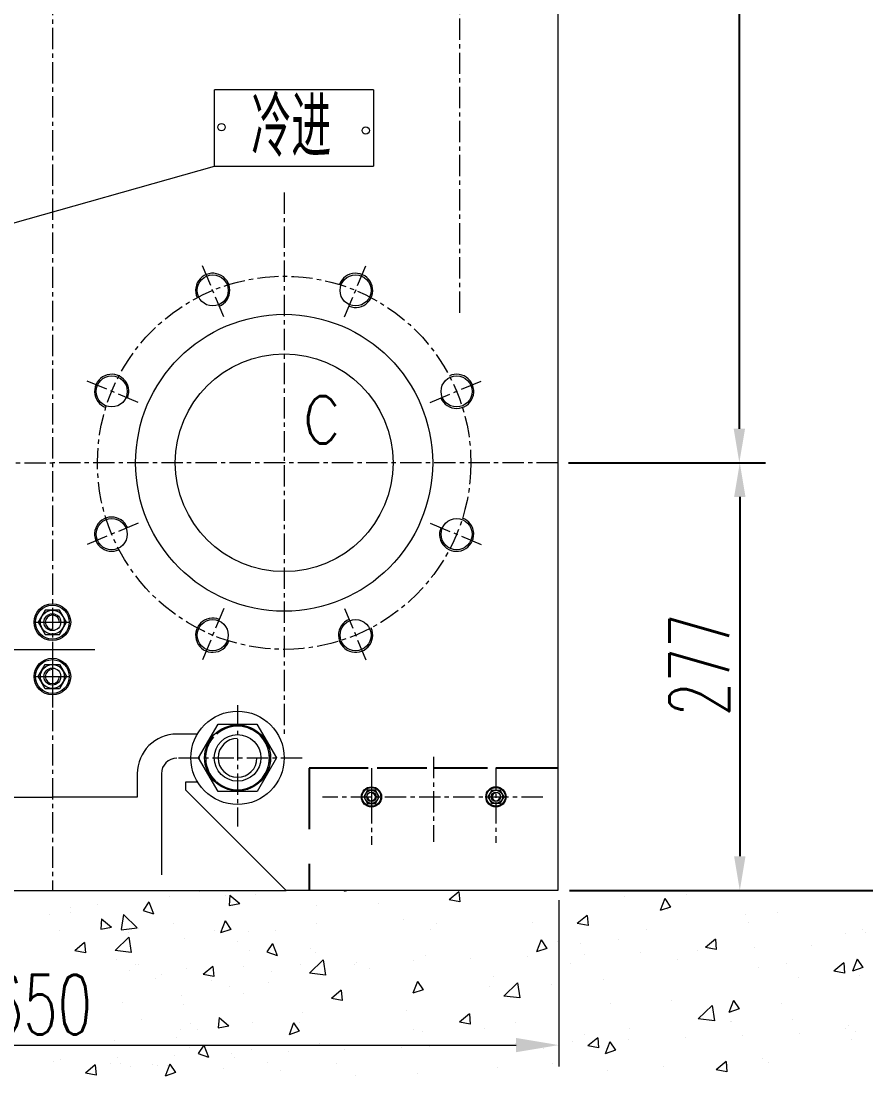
# Model space of a CAD drawing. Header units: millimetres. Extents: x -394 to 6212, y -2458 to 809.
# Drawn here: x 4979.6 to 5029.1, y -2247.5 to -2185.5 of the extents above; entities that cross this region are included whole.
import ezdxf

# ---------------------------------------------------------------- set-up
doc = ezdxf.new("R2010")
doc.units = ezdxf.units.MM
doc.header["$PDSIZE"] = -5
for name, pattern in [('CENTER', [2, 1.25, -0.25, 0.25, -0.25]), ('CENTERX2', [4, 2.5, -0.5, 0.5, -0.5]), ('HIDDEN', [0.375, 0.25, -0.125])]:
    doc.linetypes.add(name, pattern=pattern)
doc.layers.get('0').update_dxf_attribs({"lineweight": 18})
doc.layers.get('DEFPOINTS').update_dxf_attribs({"lineweight": 18})
doc.layers.add('1', color=1, linetype='Continuous', lineweight=18, true_color=0xff0000)
doc.layers.add('2', color=2, linetype='Continuous', lineweight=18, true_color=0xffff00)
doc.layers.add('LAYER2', color=2, linetype='Continuous', lineweight=25)
doc.layers.add('LAYER3', color=3, linetype='Continuous')
doc.styles.add('HZ', font='txt.shx', dxfattribs={"width": 0.67, "bigfont": 'hztxt.shx'})
doc.styles.add('ZH', font='txt.shx', dxfattribs={"width": 0.75, "bigfont": 'hztxt.shx'})
doc.dimstyles.new('STANDARD$0', dxfattribs={"dimtxt": 3.5, "dimasz": 2.5, "dimexe": 1.25, "dimexo": 0.625, "dimtad": 1, "dimdec": 4, "dimdsep": 46, "dimtxsty": 'HZ', "dimcen": 2.5, "dimdle": 5, "dimadec": 0, "dimazin": 0, "dimtfac": 1, "dimtmove": 0, "dimatfit": 3, "dimfxl": 1, "dimtolj": 1, "dimlwd": -1, "dimlwe": -1, "dimarcsym": 0})

# ---------------------------------------------------------------- blocks, each defined once
blk = doc.blocks.new('*D188')
at = {"layer": 'DEFPOINTS', "color": 0}
for p in [(5011.043, -2211.447), (5011.087, -2236.527), (5021.703, -2236.527)]:
    blk.add_point(p, dxfattribs=at)
at = {"layer": 'LAYER2', "color": 0}
for p, q in [((5011.668, -2211.447), (5023.203, -2211.447)), ((5021.703, -2213.447), (5021.703, -2234.527)), ((5011.712, -2236.527), (5023.203, -2236.527))]:
    blk.add_line(p, q, dxfattribs=at)
for points in [[(5021.37, -2213.447), (5022.037, -2213.447), (5021.703, -2211.447)], [(5021.37, -2234.527), (5022.037, -2234.527), (5021.703, -2236.527)]]:
    blk.add_solid(points, dxfattribs=at)
at = {"layer": 'LAYER2', "color": 0, "insert": (5019.328, -2223.309), "char_height": 3.5, "attachment_point": 5, "rotation": 90, "style": 'HZ'}
blk.add_mtext('\\A1;277', dxfattribs=at)
blk = doc.blocks.new('*D183')
at = {"layer": '2', "color": 0}
for p, q in [((4951.763, -2237.093), (4951.763, -2246.848)), ((5011.087, -2237.093), (5011.087, -2246.848)), ((4954.263, -2245.598), (5008.587, -2245.598))]:
    blk.add_line(p, q, dxfattribs=at)
for points in [[(4954.263, -2245.181), (4954.263, -2246.014), (4951.763, -2245.598)], [(5008.587, -2245.181), (5008.587, -2246.014), (5011.087, -2245.598)]]:
    blk.add_solid(points, dxfattribs=at)
at = {"layer": 'DEFPOINTS', "color": 0}
for p in [(4951.763, -2236.468), (5011.087, -2236.468), (5011.087, -2245.598)]:
    blk.add_point(p, dxfattribs=at)
at = {"layer": '2', "color": 0, "insert": (4980.716, -2243.223), "char_height": 3.5, "attachment_point": 5, "style": 'HZ'}
blk.add_mtext('\\A1;650', dxfattribs=at)
blk = doc.blocks.new('*D182')
at = {"layer": '2', "color": 0}
for p, q in [((4951.763, -2237.093), (4951.763, -2246.848)), ((5011.087, -2237.093), (5011.087, -2246.848)), ((4954.263, -2245.598), (5008.587, -2245.598))]:
    blk.add_line(p, q, dxfattribs=at)
for points in [[(4954.263, -2245.181), (4954.263, -2246.014), (4951.763, -2245.598)], [(5008.587, -2245.181), (5008.587, -2246.014), (5011.087, -2245.598)]]:
    blk.add_solid(points, dxfattribs=at)
at = {"layer": 'DEFPOINTS', "color": 0}
for p in [(4951.763, -2236.468), (5011.087, -2236.468), (5011.087, -2245.598)]:
    blk.add_point(p, dxfattribs=at)
at = {"layer": '2', "color": 0, "insert": (4980.716, -2243.223), "char_height": 3.5, "attachment_point": 5, "style": 'HZ'}
blk.add_mtext('\\A1;650', dxfattribs=at)
blk = doc.blocks.new('*D181')
at = {"layer": 'DEFPOINTS', "color": 0}
for p in [(4986.784, -2064.615), (5011.125, -2236.527), (5032.879, -2236.527)]:
    blk.add_point(p, dxfattribs=at)
at = {"layer": 'LAYER2', "color": 0}
for p, q in [((4987.409, -2064.615), (5034.379, -2064.615)), ((5032.879, -2066.615), (5032.879, -2234.527)), ((5011.75, -2236.527), (5034.379, -2236.527))]:
    blk.add_line(p, q, dxfattribs=at)
for points in [[(5032.546, -2066.615), (5033.212, -2066.615), (5032.879, -2064.615)], [(5032.546, -2234.527), (5033.212, -2234.527), (5032.879, -2236.527)]]:
    blk.add_solid(points, dxfattribs=at)
at = {"layer": 'LAYER2', "color": 0, "insert": (5030.504, -2146.691), "char_height": 3.5, "attachment_point": 5, "rotation": 90, "style": 'HZ'}
blk.add_mtext('\\A1;1546', dxfattribs=at)
blk = doc.blocks.new('*D180')
at = {"layer": 'DEFPOINTS', "color": 0}
for p in [(5011.043, -2093.343), (5021.676, -2093.343), (5011.081, -2211.447)]:
    blk.add_point(p, dxfattribs=at)
at = {"layer": 'LAYER2', "color": 0}
for p, q in [((5011.668, -2093.343), (5023.176, -2093.343)), ((5021.676, -2209.447), (5021.676, -2095.343)), ((5011.706, -2211.447), (5023.176, -2211.447))]:
    blk.add_line(p, q, dxfattribs=at)
for points in [[(5021.343, -2095.343), (5022.01, -2095.343), (5021.676, -2093.343)], [(5021.343, -2209.447), (5022.01, -2209.447), (5021.676, -2211.447)]]:
    blk.add_solid(points, dxfattribs=at)
at = {"layer": 'LAYER2', "color": 0, "insert": (5019.301, -2148.484), "char_height": 3.5, "attachment_point": 5, "rotation": 90, "style": 'HZ'}
blk.add_mtext('\\A1;944', dxfattribs=at)
blk = doc.blocks.new('*D179')
at = {"layer": 'DEFPOINTS', "color": 0}
for p in [(5011.087, -2236.527), (5030.762, -2256.574), (5057.201, -2256.574)]:
    blk.add_point(p, dxfattribs=at)
at = {"layer": 'LAYER2', "color": 0}
for p, q in [((5011.712, -2236.527), (5058.701, -2236.527)), ((5057.201, -2238.527), (5057.201, -2254.574)), ((5031.387, -2256.574), (5058.701, -2256.574))]:
    blk.add_line(p, q, dxfattribs=at)
for points in [[(5056.868, -2238.527), (5057.534, -2238.527), (5057.201, -2236.527)], [(5056.868, -2254.574), (5057.534, -2254.574), (5057.201, -2256.574)]]:
    blk.add_solid(points, dxfattribs=at)
at = {"layer": 'LAYER2', "color": 0, "insert": (5054.826, -2248.893), "char_height": 3.5, "attachment_point": 5, "rotation": 90, "style": 'HZ'}
blk.add_mtext('\\A1;600', dxfattribs=at)

msp = doc.modelspace()

# ---------------------------------------------------------------- linework, layer by layer
at = {"color": 3, "linetype": 'CENTER'}
for p, q in [((5005.2753, -2101.39599), (5005.2753, -2202.73354)), ((4981.40312, -2111.9462), (4981.40312, -2236.52745)), ((4994.99192, -2195.59255), (4994.99192, -2227.40745)), ((4991.44903, -2202.89415), (4990.12347, -2199.69397)), ((4998.53482, -2202.89415), (4999.86038, -2199.69397)), ((4986.43862, -2207.90456), (4983.23844, -2206.579)), ((5003.54523, -2207.90456), (5006.74541, -2206.579)), ((4951.76312, -2211.44745), (4981.40312, -2211.44745)), ((5011.04312, -2211.44745), (4981.40312, -2211.44745)), ((4986.43862, -2214.99035), (4983.23844, -2216.31591)), ((5003.54523, -2214.99035), (5006.74541, -2216.31591)), ((4991.44903, -2220.00076), (4990.12347, -2223.20094)), ((4998.53482, -2220.00076), (4999.86038, -2223.20094)), ((4992.26162, -2225.66572), (4992.26162, -2232.77493)), ((4992.26162, -2225.66572), (4992.26162, -2232.77493)), ((4996.04998, -2228.76975), (4988.70482, -2228.76975)), ((5003.74712, -2228.70169), (5003.74712, -2233.66957)), ((5000.10954, -2229.35418), (5000.11216, -2233.86308)), ((5007.39512, -2229.34994), (5007.39512, -2233.73407)), ((5010.14769, -2231.05545), (4997.23078, -2231.05545))]:
    msp.add_line(p, q, dxfattribs=at)
msp.add_circle((4994.99192, -2211.44745), 10.944, dxfattribs=at)
at = {"layer": '1'}
for p, q in [((5011.04312, -2179.98669), (5011.04312, -2236.52745)), ((4989.90619, -2227.35615), (4988.70482, -2227.35615)), ((4986.37922, -2229.68175), (4986.37922, -2231.04975)), ((4989.92734, -2230.18335), (4989.20642, -2230.18335)), ((4989.20642, -2230.18335), (4989.20642, -2230.63173)), ((4995.10215, -2236.52745), (4989.20642, -2230.63173)), ((4976.43842, -2231.04975), (4981.40882, -2231.04975)), ((4986.37922, -2231.04975), (4981.40882, -2231.04975)), ((4929.28181, -2236.52745), (4995.10215, -2236.52745)), ((4988.28871, -2236.90051), (4988.28871, -2236.90051)), ((4988.28871, -2236.90051), (4988.28871, -2236.90051)), ((4990.0065, -2236.61619), (4990.0065, -2236.61619)), ((4990.0065, -2236.6162), (4990.0065, -2236.6162)), ((4991.54576, -2236.83459), (4991.54576, -2236.83459)), ((4991.81095, -2236.81233), (4991.75866, -2237.41004)), ((4991.81095, -2236.81233), (4991.75866, -2237.41004)), ((4991.81095, -2236.81233), (4992.38549, -2237.29442)), ((4991.81095, -2236.81233), (4992.38549, -2237.29442)), ((4993.33544, -2236.73779), (4993.33544, -2236.73779)), ((4993.33544, -2236.73779), (4993.33544, -2236.73779)), ((5011.04312, -2236.52745), (4995.10215, -2236.52745)), ((5011.04312, -2236.52745), (4995.10215, -2236.52745)), ((4998.63957, -2236.54449), (4998.50968, -2236.58794)), ((4998.52653, -2236.54439), (4998.50983, -2236.58778)), ((5005.23273, -2236.60036), (5004.65775, -2237.08193)), ((5005.23273, -2236.60036), (5005.28448, -2237.19813)), ((5014.95129, -2236.89208), (5014.95129, -2236.89208)), ((5017.30742, -2237.00757), (5017.038, -2237.70751)), ((5017.30742, -2237.00757), (5017.64248, -2237.5053)), ((5018.56595, -2236.76809), (5018.56595, -2236.76809)), ((4982.46978, -2237.5334), (4982.46978, -2237.5334)), ((4984.04416, -2237.37004), (4984.04416, -2237.37004)), ((4984.04416, -2237.37004), (4984.04416, -2237.37004)), ((4987.06369, -2237.20106), (4986.72817, -2237.69849)), ((4987.06369, -2237.20106), (4986.72817, -2237.69849)), ((4987.06369, -2237.20106), (4987.33247, -2237.90125)), ((4987.06369, -2237.20106), (4987.33247, -2237.90125)), ((4991.7588, -2237.41023), (4992.38563, -2237.2946)), ((4991.7588, -2237.41023), (4992.38563, -2237.2946)), ((4996.88986, -2237.4228), (4996.88986, -2237.4228)), ((5000.50451, -2237.29881), (5000.50451, -2237.29881)), ((5005.28433, -2237.19829), (5004.65761, -2237.08209)), ((5017.64233, -2237.50545), (5017.03786, -2237.70766)), ((5017.46528, -2237.67153), (5017.46528, -2237.67153)), ((4981.23193, -2237.95462), (4981.23193, -2237.95462)), ((4981.23193, -2237.95462), (4981.23193, -2237.95462)), ((4982.44307, -2237.82953), (4982.44307, -2237.82953)), ((4984.28903, -2238.19984), (4984.23674, -2238.79756)), ((4984.28903, -2238.19984), (4984.23674, -2238.79756)), ((4984.28903, -2238.19984), (4984.86356, -2238.68193)), ((4984.28903, -2238.19984), (4984.86356, -2238.68193)), ((4985.56551, -2237.93937), (4985.42757, -2238.82873)), ((4985.56551, -2237.93937), (4985.42757, -2238.82873)), ((4985.56551, -2237.93937), (4986.37727, -2238.71825)), ((4985.56551, -2237.93937), (4986.37727, -2238.71825)), ((4986.72832, -2237.69867), (4987.33261, -2237.90143)), ((4986.72832, -2237.69867), (4987.33261, -2237.90143)), ((5001.96307, -2238.24549), (5001.96307, -2238.24549)), ((5012.75338, -2237.99476), (5012.1784, -2238.47633)), ((5012.75338, -2237.99476), (5012.80512, -2238.59253)), ((5022.01039, -2237.92787), (5022.01039, -2237.92787)), ((5023.91833, -2237.83857), (5023.91833, -2237.83857)), ((4981.79524, -2238.87466), (4981.79524, -2238.87466)), ((4981.79524, -2238.87466), (4981.79524, -2238.87466)), ((4984.23128, -2238.46564), (4984.23128, -2238.46564)), ((4984.23688, -2238.79774), (4984.86371, -2238.68211)), ((4984.23688, -2238.79774), (4984.86371, -2238.68211)), ((4985.42766, -2238.82892), (4986.37736, -2238.71844)), ((4985.42766, -2238.82892), (4986.37736, -2238.71844)), ((4986.43403, -2238.77726), (4986.43403, -2238.77726)), ((4988.49152, -2238.49128), (4988.49152, -2238.49128)), ((4988.49152, -2238.49128), (4988.49152, -2238.49128)), ((4990.9272, -2238.85515), (4990.9272, -2238.85515)), ((4991.86044, -2238.81225), (4991.25596, -2239.01446)), ((4991.52552, -2238.31435), (4991.2561, -2239.01429)), ((4991.52552, -2238.31435), (4991.86058, -2238.81208)), ((4994.45815, -2238.90415), (4994.45815, -2238.90415)), ((4994.45815, -2238.90415), (4994.45815, -2238.90415)), ((4996.89421, -2238.44774), (4996.89421, -2238.44774)), ((5003.59013, -2238.83726), (5003.59013, -2238.83726)), ((5003.94896, -2238.45859), (5003.94896, -2238.45859)), ((5009.55715, -2238.42985), (5009.55715, -2238.42985)), ((5012.80498, -2238.59268), (5012.17826, -2238.47648)), ((5016.25307, -2238.81937), (5016.25307, -2238.81937)), ((5022.22008, -2238.41196), (5022.22008, -2238.41196)), ((5028.916, -2238.80147), (5028.916, -2238.80147)), ((4985.89001, -2239.27052), (4985.07753, -2240.04866)), ((4985.88752, -2238.98931), (4985.88752, -2238.98931)), ((4985.89001, -2239.27052), (4986.02713, -2240.16002)), ((4989.12725, -2239.35955), (4989.12725, -2239.35955)), ((4989.12725, -2239.35955), (4989.12725, -2239.35955)), ((4992.23283, -2239.5312), (4992.23283, -2239.5312)), ((4992.23283, -2239.5312), (4992.23283, -2239.5312)), ((4992.88708, -2238.9443), (4992.88708, -2238.9443)), ((5010.05369, -2239.43408), (5009.78428, -2240.13402)), ((5010.05369, -2239.43408), (5010.38875, -2239.93181)), ((5011.00477, -2239.51916), (5011.00477, -2239.51916)), ((5014.61942, -2239.39518), (5014.61942, -2239.39518)), ((5020.27402, -2239.38916), (5019.69905, -2239.87073)), ((5020.27402, -2239.38916), (5020.32577, -2239.98693)), ((5027.88258, -2239.08243), (5027.88258, -2239.08243)), ((5029.06621, -2238.98845), (5029.06621, -2238.98845)), ((4983.34334, -2240.18828), (4982.71662, -2240.07208)), ((4983.29174, -2239.59034), (4982.71677, -2240.0719)), ((4983.29174, -2239.59034), (4983.34349, -2240.1881)), ((4986.02704, -2240.16019), (4985.07744, -2240.04884)), ((4992.94333, -2240.04988), (4992.94333, -2240.04988)), ((4994.31519, -2239.63422), (4993.97968, -2240.13164)), ((4994.31519, -2239.63422), (4993.97968, -2240.13164)), ((4993.97982, -2240.13183), (4994.58411, -2240.33459)), ((4993.97982, -2240.13183), (4994.58411, -2240.33459)), ((4994.31519, -2239.63422), (4994.58397, -2240.3344)), ((4994.31519, -2239.63422), (4994.58397, -2240.3344)), ((4996.55798, -2239.9259), (4996.55798, -2239.9259)), ((5010.38861, -2239.93196), (5009.78413, -2240.13417)), ((5012.38037, -2239.65639), (5012.38037, -2239.65639)), ((5015.90723, -2240.14053), (5015.90723, -2240.14053)), ((5019.23628, -2240.02198), (5019.23628, -2240.02198)), ((5020.32563, -2239.98708), (5019.69891, -2239.87088)), ((5022.56533, -2239.90343), (5022.56533, -2239.90343)), ((5025.89438, -2239.78488), (5025.89438, -2239.78488)), ((4985.17605, -2240.58531), (4985.17605, -2240.58531)), ((4985.17605, -2240.58531), (4985.17605, -2240.58531)), ((4997.28517, -2240.60675), (4996.47269, -2241.38489)), ((4996.85133, -2240.18816), (4996.85133, -2240.18816)), ((4997.28517, -2240.60675), (4997.42229, -2241.49624)), ((4999.26199, -2240.73329), (4999.26199, -2240.73329)), ((5002.59104, -2240.61474), (5002.59104, -2240.61474)), ((5003.30438, -2240.3552), (5003.30438, -2240.3552)), ((5005.92009, -2240.49619), (5005.92009, -2240.49619)), ((5009.24914, -2240.37763), (5009.24914, -2240.37763)), ((5012.57819, -2240.25908), (5012.57819, -2240.25908)), ((5018.06387, -2240.55495), (5018.06387, -2240.55495)), ((5027.79467, -2240.78356), (5027.2197, -2241.26513)), ((5027.79467, -2240.78356), (5027.84642, -2241.38133)), ((5028.58186, -2240.55381), (5028.31245, -2241.25375)), ((5028.58186, -2240.55381), (5028.91692, -2241.05154)), ((4985.9458, -2241.20749), (4985.9458, -2241.20749)), ((4986.29585, -2240.88743), (4986.29585, -2240.88743)), ((4986.29585, -2240.88743), (4986.29585, -2240.88743)), ((4986.42475, -2240.8638), (4986.42475, -2240.8638)), ((4989.27485, -2241.08894), (4989.27485, -2241.08894)), ((4990.81239, -2240.98474), (4990.23741, -2241.4663)), ((4990.81239, -2240.98474), (4990.86413, -2241.5825)), ((4992.6039, -2240.97039), (4992.6039, -2240.97039)), ((4994.2372, -2241.3069), (4994.2372, -2241.3069)), ((4994.2372, -2241.3069), (4994.2372, -2241.3069)), ((4995.93294, -2240.85184), (4995.93294, -2240.85184)), ((4997.4222, -2241.49641), (4996.4726, -2241.38506)), ((4999.08768, -2240.8459), (4999.08768, -2240.8459)), ((5000.00243, -2241.08567), (5000.00243, -2241.08567)), ((5011.75062, -2240.82801), (5011.75062, -2240.82801)), ((5022.79767, -2241.06729), (5022.79767, -2241.06729)), ((5024.41355, -2240.81012), (5024.41355, -2240.81012)), ((5027.84628, -2241.38147), (5027.21956, -2241.26527)), ((5028.91678, -2241.05168), (5028.31231, -2241.25389)), ((4987.42733, -2241.68847), (4987.42733, -2241.68847)), ((4987.42733, -2241.68847), (4987.42733, -2241.68847)), ((4987.784, -2241.46803), (4987.784, -2241.46803)), ((4987.784, -2241.46803), (4987.784, -2241.46803)), ((4990.86399, -2241.58267), (4990.23727, -2241.46647)), ((4990.75626, -2241.81006), (4990.75626, -2241.81006)), ((4990.75626, -2241.81006), (4990.75626, -2241.81006)), ((4994.0852, -2241.93166), (4994.0852, -2241.93166)), ((4994.0852, -2241.93166), (4994.0852, -2241.93166)), ((5002.79997, -2241.86059), (5002.53055, -2242.56053)), ((5002.79997, -2241.86059), (5003.13503, -2242.35832)), ((5007.26864, -2241.59906), (5007.26864, -2241.59906)), ((5008.68033, -2241.94297), (5007.86785, -2242.72111)), ((5008.68033, -2241.94297), (5008.81744, -2242.83247)), ((5013.72169, -2241.7661), (5013.72169, -2241.7661)), ((5025.11968, -2241.61553), (5025.11968, -2241.61553)), ((5028.73434, -2241.49154), (5028.73434, -2241.49154)), ((4991.76642, -2242.17302), (4991.76642, -2242.17302)), ((4992.61146, -2242.55298), (4992.61146, -2242.55298)), ((4998.33304, -2242.37914), (4997.75806, -2242.8607)), ((4998.33304, -2242.37914), (4998.38478, -2242.9769)), ((5003.13489, -2242.35848), (5002.53041, -2242.56069)), ((5007.05825, -2242.14625), (5007.05825, -2242.14625)), ((5010.6729, -2242.02226), (5010.6729, -2242.02226)), ((4985.50562, -2243.08871), (4985.50562, -2243.08871)), ((4985.50562, -2243.08871), (4985.50562, -2243.08871)), ((4988.99681, -2242.67697), (4988.99681, -2242.67697)), ((4989.12016, -2243.21601), (4989.12016, -2243.21601)), ((4989.12016, -2243.21601), (4989.12016, -2243.21601)), ((4998.38464, -2242.97707), (4997.75792, -2242.86087)), ((5008.81735, -2242.83262), (5007.86776, -2242.72127)), ((5014.11735, -2243.18204), (5014.11735, -2243.18204)), ((5017.68594, -2243.00996), (5017.68594, -2243.00996)), ((5021.32814, -2242.98032), (5021.05872, -2243.68026)), ((5021.32814, -2242.98032), (5021.6632, -2243.47805)), ((5024.13899, -2243.177), (5024.13899, -2243.177)), ((4996.05591, -2243.71276), (4996.05591, -2243.71276)), ((5002.18373, -2243.58392), (5002.18373, -2243.58392)), ((5005.85368, -2243.77354), (5005.27871, -2244.2551)), ((5005.85368, -2243.77354), (5005.90543, -2244.3713)), ((5020.07548, -2243.2792), (5019.26301, -2244.05734)), ((5020.07548, -2243.2792), (5020.2126, -2244.16869)), ((5021.66306, -2243.4782), (5021.05858, -2243.68041)), ((4986.65469, -2244.11569), (4986.65469, -2244.11569)), ((4989.49257, -2244.32314), (4989.49257, -2244.32314)), ((4989.49257, -2244.32314), (4989.49257, -2244.32314)), ((4991.18343, -2243.98493), (4991.13114, -2244.58264)), ((4991.18343, -2243.98493), (4991.13114, -2244.58264)), ((4991.13128, -2244.58283), (4991.7581, -2244.4672)), ((4991.13128, -2244.58283), (4991.7581, -2244.46721)), ((4991.18343, -2243.98493), (4991.75796, -2244.46702)), ((4991.18343, -2243.98493), (4991.75796, -2244.46702)), ((4993.10774, -2244.28273), (4993.10774, -2244.28273)), ((4995.54624, -2244.28711), (4995.27682, -2244.98705)), ((4995.54624, -2244.28711), (4995.8813, -2244.78484)), ((4995.88782, -2244.27869), (4995.88782, -2244.27869)), ((5005.90529, -2244.37146), (5005.27857, -2244.25526)), ((5008.55076, -2244.26079), (5008.55076, -2244.26079)), ((5020.21251, -2244.16884), (5019.26291, -2244.05749)), ((5021.17316, -2244.24261), (5021.17316, -2244.24261)), ((5021.21369, -2244.2429), (5021.21369, -2244.2429)), ((5024.78781, -2244.11862), (5024.78781, -2244.11862)), ((5028.10324, -2244.42086), (5028.10324, -2244.42086)), ((4988.9017, -2244.69778), (4988.9017, -2244.69778)), ((4988.9017, -2244.69778), (4988.9017, -2244.69778)), ((4989.92081, -2244.6861), (4989.92081, -2244.6861)), ((4995.88116, -2244.785), (4995.27669, -2244.98721)), ((5002.58374, -2244.6682), (5002.58374, -2244.6682)), ((5003.11172, -2244.77333), (5003.11172, -2244.77333)), ((5006.72638, -2244.64934), (5006.72638, -2244.64934)), ((5012.60103, -2244.99482), (5012.60103, -2244.99482)), ((5015.24668, -2244.65031), (5015.24668, -2244.65031)), ((5021.85652, -2245.03715), (5021.85652, -2245.03715)), ((5025.18557, -2244.9186), (5025.18557, -2244.9186)), ((5027.90961, -2244.63242), (5027.90961, -2244.63242)), ((5028.51462, -2244.80005), (5028.51462, -2244.80005)), ((4985.05028, -2245.30405), (4985.05028, -2245.30405)), ((4988.66494, -2245.18006), (4988.66494, -2245.18006)), ((4989.44974, -2245.71941), (4989.44974, -2245.71941)), ((4989.44974, -2245.71941), (4989.44974, -2245.71941)), ((4990.289, -2245.60329), (4989.95349, -2246.10071)), ((4990.289, -2245.60329), (4989.95349, -2246.10071)), ((4990.289, -2245.60329), (4990.55778, -2246.30347)), ((4990.289, -2245.60329), (4990.55778, -2246.30347)), ((4997.07199, -2245.52659), (4997.07199, -2245.52659)), ((5003.52505, -2245.69363), (5003.52505, -2245.69363)), ((5005.21128, -2245.62991), (5005.21128, -2245.62991)), ((5008.54033, -2245.51136), (5008.54033, -2245.51136)), ((5011.86938, -2245.3928), (5011.86938, -2245.3928)), ((5013.42594, -2245.76585), (5012.79922, -2245.64965)), ((5013.37433, -2245.16794), (5012.79936, -2245.6495)), ((5013.37433, -2245.16794), (5013.42608, -2245.7657)), ((5014.07441, -2245.40684), (5013.805, -2246.10677)), ((5014.07441, -2245.40684), (5014.40947, -2245.90456)), ((5015.19843, -2245.27425), (5015.19843, -2245.27425)), ((5018.52748, -2245.1557), (5018.52748, -2245.1557)), ((5028.23226, -2245.2784), (5028.23226, -2245.2784)), ((4985.23699, -2246.34121), (4985.23699, -2246.34121)), ((4988.56604, -2246.22266), (4988.56604, -2246.22266)), ((4989.95362, -2246.10089), (4990.55792, -2246.30366)), ((4989.95362, -2246.1009), (4990.55792, -2246.30366)), ((4991.89509, -2246.10411), (4991.89509, -2246.10411)), ((4992.10938, -2246.33984), (4992.10938, -2246.33984)), ((4993.06428, -2245.8467), (4993.06428, -2245.8467)), ((4993.06428, -2245.84671), (4993.06428, -2245.84671)), ((4995.22414, -2245.98556), (4995.22414, -2245.98556)), ((4998.55319, -2245.86701), (4998.55319, -2245.86701)), ((5001.88223, -2245.74846), (5001.88223, -2245.74846)), ((5010.17082, -2245.80912), (5010.17082, -2245.80912)), ((5014.40934, -2245.90472), (5013.80486, -2246.10693)), ((4981.47355, -2246.57964), (4981.47355, -2246.57964)), ((4981.47355, -2246.57964), (4981.47355, -2246.57964)), ((4981.90794, -2246.45976), (4981.90794, -2246.45976)), ((4983.91269, -2246.76351), (4983.33772, -2247.24508)), ((4983.91269, -2246.76351), (4983.96444, -2247.36128)), ((4984.80249, -2246.70123), (4984.80249, -2246.70123)), ((4984.80249, -2246.70123), (4984.80249, -2246.70123)), ((4985.41836, -2246.69474), (4985.41836, -2246.69474)), ((4986.00423, -2246.87603), (4986.00423, -2246.87603)), ((4986.00423, -2246.87603), (4986.00423, -2246.87603)), ((4987.2969, -2246.71929), (4987.2969, -2246.71929)), ((4987.2969, -2246.71929), (4987.2969, -2246.71929)), ((4987.55845, -2246.80626), (4987.55845, -2246.80626)), ((4987.55845, -2246.80626), (4987.55845, -2246.80626)), ((4988.29252, -2246.71362), (4988.0231, -2247.41356)), ((4988.13143, -2246.82283), (4988.13143, -2246.82283)), ((4988.13143, -2246.82283), (4988.13143, -2246.82283)), ((4988.29252, -2246.71362), (4988.62758, -2247.21135)), ((4991.46037, -2246.94443), (4991.46037, -2246.94443)), ((4991.46037, -2246.94443), (4991.46037, -2246.94443)), ((4994.01165, -2246.64513), (4994.01165, -2246.64513)), ((4994.01165, -2246.64513), (4994.01165, -2246.64513)), ((4998.0813, -2246.67685), (4998.0813, -2246.67685)), ((5007.4893, -2246.93749), (5007.4893, -2246.93749)), ((5010.74423, -2246.65895), (5010.74423, -2246.65895)), ((5017.22664, -2246.86969), (5017.22664, -2246.86969)), ((5020.89498, -2246.56234), (5020.32, -2247.0439)), ((5020.84129, -2246.74571), (5020.84129, -2246.74571)), ((5020.89498, -2246.56234), (5020.94673, -2247.1601)), ((5023.01833, -2246.40572), (5023.01833, -2246.40572)), ((5023.40717, -2246.64106), (5023.40717, -2246.64106)), ((4983.9643, -2247.36145), (4983.33758, -2247.24525)), ((4988.62744, -2247.21152), (4988.02296, -2247.41373)), ((4994.78931, -2247.06603), (4994.78931, -2247.06603)), ((4994.78931, -2247.06603), (4994.78931, -2247.06603)), ((4999.1652, -2247.40041), (4999.1652, -2247.40041)), ((5002.77985, -2247.27643), (5002.77985, -2247.27643)), ((5013.94235, -2247.10453), (5013.94235, -2247.10453)), ((5020.94659, -2247.16025), (5020.31987, -2247.04405))]:
    msp.add_line(p, q, dxfattribs=at)
at = {"layer": '1', "ltscale": 0.25}
for p, q in [((4990.90803, -2194.04742), (4990.90803, -2189.58072)), ((5000.22237, -2189.58072), (4990.90803, -2189.58072)), ((5000.22237, -2189.58072), (5000.22237, -2194.04742)), ((4990.90803, -2194.04742), (5000.22237, -2194.04742))]:
    msp.add_line(p, q, dxfattribs=at)
at = {"layer": '1'}
for points in [[(4981.8162, -2221.513), (4982.22928, -2220.79752), (4981.8162, -2220.08204), (4980.99004, -2220.08204), (4980.57696, -2220.79752), (4980.99004, -2221.513)], [(4981.8162, -2223.26991), (4982.22928, -2223.98539), (4981.8162, -2224.70086), (4980.99004, -2224.70086), (4980.57696, -2223.98539), (4980.99004, -2223.26991)], [(4993.39428, -2226.77665), (4994.53701, -2228.74856), (4993.40066, -2230.72414), (4991.12157, -2230.72782), (4989.97884, -2228.75592), (4991.1152, -2226.78033)], [(4999.88238, -2230.64882), (4999.6547, -2231.0437), (4999.88284, -2231.43832), (5000.33866, -2231.43805), (5000.56634, -2231.04317), (5000.3382, -2230.64856)], [(5007.6342, -2230.64431), (5007.86234, -2231.03893), (5007.63466, -2231.43381), (5007.17884, -2231.43408), (5006.9507, -2231.03946), (5007.17838, -2230.64458)]]:
    msp.add_lwpolyline(points, close=True, dxfattribs=at)
at = {"layer": '1', "ltscale": 0.25}
for centre in [(4991.31711, -2191.7622), (4999.77297, -2191.95834)]:
    msp.add_circle(centre, 0.21336, dxfattribs=at)
at = {"layer": '1'}
for centre, radius in [((4990.80383, -2201.33652), 0.912), ((4999.18001, -2201.33652), 0.912), ((4994.99192, -2211.44745), 8.70607), ((4994.99192, -2211.44745), 6.384), ((4984.88098, -2207.25937), 0.912), ((5005.10286, -2207.25937), 0.912), ((4984.88098, -2215.63554), 0.912), ((5005.10286, -2215.63554), 0.912), ((4981.40312, -2220.79545), 1.07444), ((4981.40312, -2220.79752), 0.99139), ((4981.40312, -2220.79752), 0.7014), ((4981.40312, -2220.79752), 0.4957), ((4990.80383, -2221.55839), 0.912), ((4999.18001, -2221.55839), 0.912), ((4981.40312, -2223.98745), 1.07444), ((4981.40312, -2223.98539), 0.99139), ((4981.40312, -2223.98539), 0.7014), ((4981.40312, -2223.98539), 0.4957), ((4992.25793, -2228.75224), 2.73491), ((4992.25793, -2228.75224), 1.93491), ((4992.25793, -2228.75224), 1.36745), ((5000.11052, -2231.04458), 0.5928), ((5000.11052, -2231.04344), 0.54698), ((5000.11052, -2231.04344), 0.38698), ((5000.11052, -2231.04344), 0.27349), ((5007.40652, -2231.04033), 0.5928), ((5007.40652, -2231.03919), 0.54698), ((5007.40652, -2231.03919), 0.38698), ((5007.40652, -2231.03919), 0.27349)]:
    msp.add_circle(centre, radius, dxfattribs=at)
for centre, radius, start, end in [((4992.25793, -2228.75224), 1.8696, 229.213852, 130.9711223), ((4992.26162, -2228.76975), 1.8696, 229.1213649, 130.8786351), ((4988.70482, -2229.68175), 2.3256, 90, 180), ((4992.25794, -2228.75794), 1.8696, 139.213852, 40.9711223)]:
    msp.add_arc(centre, radius, start, end, dxfattribs=at)
at = {"layer": '2'}
for p, q in [((4933.54773, -2210.23816), (4990.90803, -2194.04742)), ((4978.92716, -2222.39145), (4983.89581, -2222.39145)), ((4981.40312, -2222.57837), (4981.40312, -2225.7997)), ((4981.40312, -2222.57837), (4981.40312, -2225.7997)), ((4987.79282, -2229.68175), (4987.79282, -2235.60975)), ((5000.11016, -2230.42263), (5000.11099, -2231.84447)), ((5000.11016, -2230.42263), (5000.11099, -2231.84447))]:
    msp.add_line(p, q, dxfattribs=at)
at = {"layer": '2', "color": 2, "linetype": 'CENTERX2', "ltscale": 3}
for p, q in [((4980.41173, -2220.79752), (4982.39451, -2220.79752)), ((4980.41173, -2223.98539), (4982.39451, -2223.98539))]:
    msp.add_line(p, q, dxfattribs=at)
at = {"layer": '2'}
for centre, radius, start, end in [((4990.80383, -2201.33652), 1.0032, 292.5, 205.1269769), ((4999.18001, -2201.33652), 1.0032, 247.5, 160.1269769), ((4984.88098, -2207.25937), 1.0032, 337.5, 250.1269769), ((5005.10286, -2207.25937), 1.0032, 202.5, 115.1269769), ((4984.88098, -2215.63554), 1.0032, 22.5, 295.1269769), ((5005.10286, -2215.63554), 1.0032, 157.5, 70.1269769), ((4981.40312, -2220.79752), 0.41339, 0, 270), ((4990.80383, -2221.55839), 1.0032, 67.5, 340.1269769), ((4999.18001, -2221.55839), 1.0032, 112.5, 25.1269769), ((4981.40312, -2223.98539), 0.41339, 90, 0), ((4992.25793, -2228.75224), 1.14039, 90.0924871, 0.0924871), ((4988.70482, -2229.68175), 0.912, 90, 180), ((5000.11052, -2231.04344), 0.22808, 180.0333212, 90.0333212), ((5007.40652, -2231.03919), 0.22808, 90.0333212, 0.0333212)]:
    msp.add_arc(centre, radius, start, end, dxfattribs=at)
msp.add_open_spline([(4769.60969, -2239.09753), (4777.4175, -2256.39801), (4786.07109, -2265.01876), (4813.35317, -2272.45293), (4873.1156, -2275.37176), (4927.29378, -2265.8987), (4982.83014, -2261.12349), (5033.0687, -2271.2269), (5054.77347, -2247.95205), (5058.63387, -2236.52227)], degree=3, knots=[2.1012099, 2.1012099, 2.1012099, 2.1012099, 38.63866485, 85.31157277, 139.19870969, 206.24166053, 252.06473455, 308.88312213, 343.05627831, 343.05627831, 343.05627831, 343.05627831], dxfattribs=at)
at = {"layer": 'LAYER3', "color": 5, "linetype": 'HIDDEN', "ltscale": 200}
for p, q in [((4999.91126, -2229.35429), (4996.46154, -2229.3563)), ((4996.46154, -2229.3563), (4996.46362, -2232.9375)), ((5003.36097, -2229.35229), (5000.447, -2229.35398)), ((5006.92189, -2229.35022), (5003.75754, -2229.35206)), ((5011.05354, -2229.34781), (5007.40554, -2229.34993)), ((4996.4648, -2234.96538), (4996.46571, -2236.5187))]:
    msp.add_line(p, q, dxfattribs=at)

# ---------------------------------------------------------------- texts
at = {"layer": '2', "linetype": 'Continuous', "style": 'ZH', "width": 0.75}
msp.add_text('c', height=4.1472, dxfattribs=at).set_placement((4995.99344, -2210.30776))
at = {"layer": '2', "insert": (4993.06318, -2193.5091), "char_height": 3.5, "width": 7.093625, "attachment_point": 7, "style": 'HZ'}
msp.add_mtext('\\T1;冷进', dxfattribs=at)

# ---------------------------------------------------------------- dimensions: what is measured, and where the dimension line sits
at = {"layer": '2'}
for picture in ['*D183', '*D182']:
    dim = msp.add_linear_dim(base=(5011.08682, -2245.59759), p1=(4951.76312, -2236.46808), p2=(5011.08682, -2236.46808), text='650', dimstyle='STANDARD$0', override={"dimscale": 1, "dimdec": 2, "dimatfit": 0}, dxfattribs=at)
    dim.commit()
    dim.dimension.update_dxf_attribs({"geometry": picture, "text_midpoint": (4980.71628, -2245.59759), "dimtype": 160})
at = {"layer": 'LAYER2'}
for base, p1, p2, text, picture, middle in [((5032.8791, -2236.52745), (4986.78392, -2064.61545), (5011.12482, -2236.52745), '1546', '*D181', (5032.8791, -2146.69064)), ((5021.67631, -2093.34345), (5011.08112, -2211.44745), (5011.04312, -2093.34345), '944', '*D180', (5021.67631, -2148.48353)), ((5021.7032, -2236.52745), (5011.04312, -2211.44745), (5011.08682, -2236.52745), '277', '*D188', (5021.7032, -2223.30882)), ((5057.20116, -2256.57391), (5011.08682, -2236.52745), (5030.76151, -2256.57391), '600', '*D179', (5057.20116, -2248.89264))]:
    dim = msp.add_linear_dim(base=base, p1=p1, p2=p2, angle=90, text=text, dimstyle='STANDARD$0', override={"dimtxt": 3.5, "dimasz": 2, "dimexe": 1.5, "dimdec": 2, "dimatfit": 0}, dxfattribs=at)
    dim.commit()
    dim.dimension.update_dxf_attribs({"geometry": picture, "text_midpoint": middle, "dimtype": 160})

doc.saveas('drawing.dxf')
